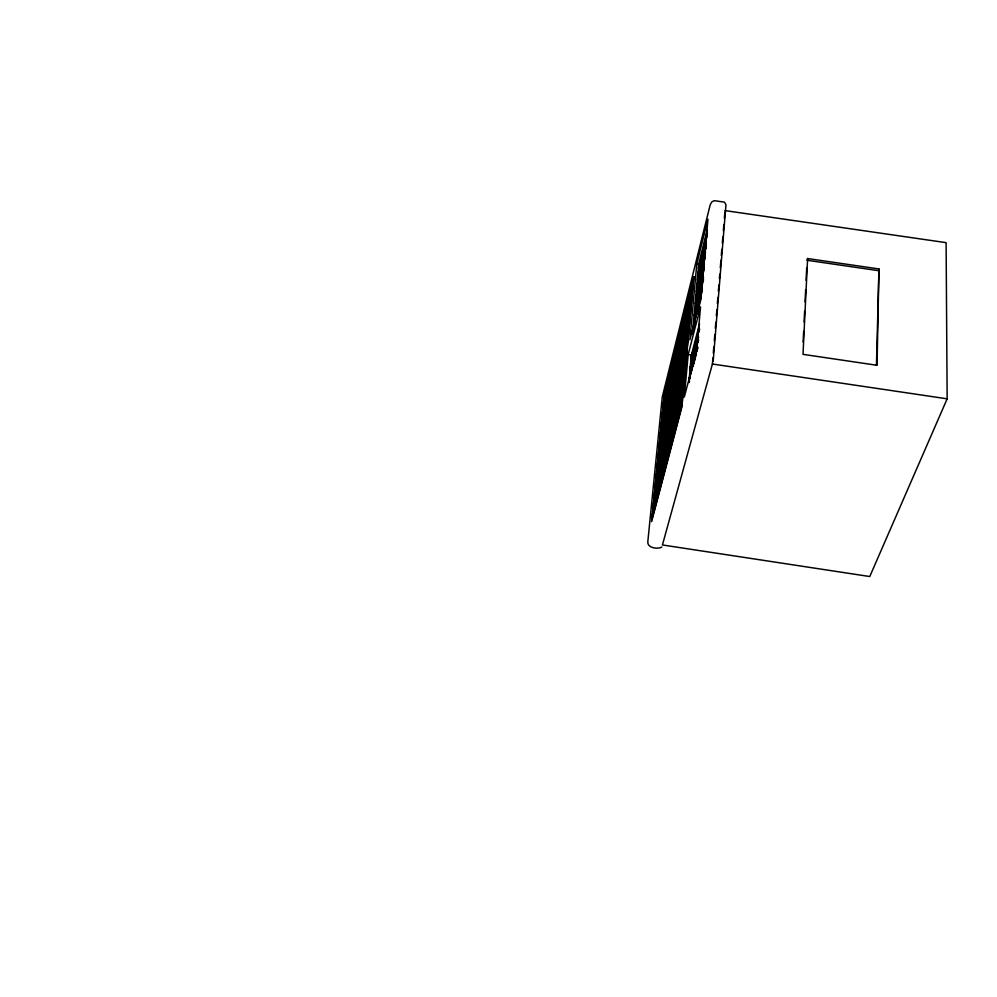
<?xml version="1.0" encoding="UTF-8"?>
<svg xmlns="http://www.w3.org/2000/svg" width="997" height="997" viewBox="0 0 997 997"><rect width="100%" height="100%" fill="white"/><g stroke="black" fill="none" stroke-linecap="round" stroke-linejoin="round"><path stroke-width="1.5" d="M690.647 372.928L690.497 373.563M691.395 358.957L691.233 361.176M697.825 334.406L697.339 336.263M697.576 336.126L697.526 335.328L696.978 341.946L697.788 334.905M699.383 329.309L698.909 332.013L699.383 330.169M698.872 330.917L699.258 330.555M692.454 362.173C691.133 365.774 693.875 362.073 690.834 361.998M690.747 372.965L690.41 374.673M697.264 347.878L697.239 347.23L697.439 349.249M692.84 353.648L692.043 353.723L692.79 353.835L692.653 355.406C690.211 354.857 693.438 356.652 692.603 354.558L691.806 355.231L692.691 355.231L693.077 352.726L692.329 352.614L691.906 355.306M692.117 363.98L691.644 362.771M691.519 356.752L691.806 354.645L692.554 354.82L691.955 357.699M696.841 350.757L697.09 350.907M691.282 360.403L691.27 361.25L691.519 359.543L692.254 359.581M692.952 366.447L695.221 343.043M691.968 360.191L691.332 360.104C691.444 362.509 690.896 358.035 692.466 359.219M698.261 341.198L698.149 342.494M692.068 363.868L692.429 362.497L690.821 362.16L691.955 360.902M876.45 365.413L878.955 268.941L807.607 258.547L807.059 260.267L878.345 270.648M878.955 268.941L877.048 365.288L803.009 354.346L807.607 258.547M699.071 331.116L699.396 328.86M690.373 366.933C692.304 367.332 690.859 364.615 691.095 368.105C686.472 373.701 694.722 364.603 690.236 367.756L691.133 367.606M690.186 374.997L689.6 377.813L689.6 377.028M691.631 366.086L690.647 365.887C689.949 368.491 692.092 363.718 690.809 365.263M689.762 377.34L689.787 376.417M690.647 365.887L691.282 367.407L690.597 366.198L690.385 367.993M691.881 369.376L691.257 371.457L691.644 370.199M691.606 369.775L691.469 370.41L692.192 367.395M695.607 353.287L695.981 351.019L694.398 356.914L694.959 355.58M695.37 353.412L695.083 354.309L695.183 352.901M690.423 366.734L690.373 367.868L690.585 366.111M691.095 367.968L691.145 366.834M690.709 369.226L690.958 367.768M803.121 342.121L803.644 331.316M804.093 322.043L804.604 311.238M805.053 301.966L805.651 289.604M806.099 280.344L806.685 267.981M689.363 378.013L689.201 379.234L689.426 378.548M689.986 369.114L690.236 368.043L691.046 368.292M692.105 357.512L692.117 358.023M691.519 359.369L692.404 359.456C692.342 356.103 693.688 357.749 691.868 358.135M689.65 378.312L689.974 375.632M691.407 370.722L691.457 370.186M695.918 354.795L697.028 344.015L694.573 353.262M690.236 367.756L690.061 368.666M692.192 357.088L691.37 356.889L691.943 355.119M690.684 365.525L691.357 363.195M693.002 364.129L692.803 365.126M697.626 335.665L697.875 334.917M698.473 331.615L698.411 330.879L695.208 343.379C691.619 367.519 698.386 339.703 697.177 335.877M698.336 341.273L698.411 340.151M724.993 210.591L946.103 242.657L947.15 398.825L869.77 576.54L662.432 544.96L712.406 364.017L712.917 357.811M713.291 353.162L713.802 346.968M714.313 340.775L714.824 334.568M715.323 328.374L715.834 322.168M716.345 315.974L716.855 309.78M717.366 303.574L717.877 297.38M718.376 291.174L718.887 284.98M719.398 278.786L719.784 274.138M720.283 267.931L720.918 260.18M721.305 255.531L721.816 249.337M722.327 243.143L722.837 236.937M723.336 230.743L723.847 224.537M724.358 218.343L724.869 212.149M713.191 361.076L725.966 204.796L724.47 202.129L714.226 200.671L711.796 201.893L710.2 204.846L662.27 396.98L647.826 541.658C647.028 548.063 657.908 549.484 661.834 547.029M698.399 337.509C697.576 341.273 698.71 335.864 698.236 338.108M699.171 329.932L699.109 330.568L699.433 328.773M692.292 356.153L691.395 356.203L691.644 355.268M691.208 364.84L691.793 364.615L691.681 365.899L690.909 365.986M691.943 361.051L692.279 358.97M691.656 362.995L691.93 364.952L690.921 364.865L691.793 364.615M691.881 368.853L691.582 370.535L692.404 367.282M692.441 366.709L692.03 368.578M692.628 366.273L692.741 365.7M694.647 356.951L695.258 354.608M695.545 353.561L695.719 350.956L695.532 352.24M696.641 351.978L698.436 331.615M697.252 348.614L697.464 346.57L697.601 348.626M698.785 331.652L698.947 330.929M688.192 354.471L684.303 397.005L696.729 349.935L700.53 306.902L688.192 354.471L690.26 354.782M696.828 263.669L689.849 339.927L701.128 296.184L707.957 219.203L696.828 263.669L698.71 263.943L707.284 229.858M692.342 334.107L698.71 263.943M693.189 327.839L702.436 289.404M692.304 363.319L690.809 363.008L691.195 360.64L692.08 360.665M692.616 358.235L691.257 357.786L691.557 356.041L692.317 356.664L691.656 355.929M689.774 378.524L689.725 376.604M690.597 374.162L690.684 373.227L689.936 376.679L690.061 375.134M691.494 366.609L690.771 366.51L691.058 364.341L693.426 354.371L690.834 364.416M691.332 360.104L691.183 361.612M691.893 357.96L691.457 360.578M690.585 373.339L690.148 374.997M691.395 363.369L691.557 361.849M691.768 359.356L693.326 351.517M692.89 354.496L692.142 354.384L692.329 352.614M693.476 363.93L694.373 354.022M689.014 382.312L689.089 381.328M693.052 364.379L692.254 367.569M698.411 339.578L698.174 342.121L698.187 341.485M691.818 354.708L692.429 355.817L692.554 354.82M695.333 352.589L695.408 354.085M690.56 367.295L690.859 365.076M696.953 350.321L697.252 348.476M692.155 359.63L691.943 361.188L691.083 361.163M692.554 354.758L692.267 356.864L691.382 356.702M689.164 380.817L688.902 382.3L691.357 355.019L699.533 323.726M689.201 381.34L689.438 379.508M692.404 365.887L692.342 365.7M695.632 351.605L694.685 354.982M691.444 363.157L691.669 362.173L691.544 363.008M689.388 378.449L689.812 377.738M699.333 329.346L699.333 330.231M696.118 353.91L695.968 354.795M697.015 349.885L697.489 349.062M689.064 380.966L689.301 380.243M698.374 340.426L698.224 341.273M696.442 353.337L693.027 366.51M693.027 364.603L692.691 366.049M690.173 373.987L690.248 374.049M689.251 380.281L689.326 379.496M689.338 379.757L689.463 378.823M689.176 382.287L689.45 381.103M697.215 348.277L697.613 347.641M697.763 334.631L697.838 334.556M699.283 329.633L699.371 327.913M689.201 382.586L689.463 381.602M663.902 397.791L693.663 279.06M663.653 400.233L693.426 281.578M663.404 402.776L693.189 284.195M663.155 405.231L692.952 286.712M662.905 407.773L692.716 289.342M707.421 230.731L698.598 268.181L707.446 233.061M662.656 410.241L692.479 291.884M662.407 412.795L692.242 294.514M707.272 235.13L698.074 274.025L706.188 241.86M662.158 415.275L692.005 297.069M661.908 417.843L691.756 299.711M706.375 242.483L697.539 279.895L706.412 244.851M661.659 420.323L691.519 302.278M661.41 422.902L691.282 304.932M706.225 246.944L697.003 285.79L705.515 252.253M661.161 425.395L691.046 307.5M660.899 427.987L690.796 310.167M660.65 430.48L690.56 312.746M705.328 254.36L696.467 291.71L705.353 256.765M660.4 433.084L690.31 315.426M660.151 435.589L690.074 318.018M704.343 262.111L695.931 297.667L704.393 264.479M659.889 438.206L689.824 320.71M659.64 440.724L689.588 323.315M704.206 266.598L695.383 303.649L704.243 269.003M659.378 443.341L689.338 326.007M659.129 445.871L689.089 328.624M658.867 448.5L688.84 331.34M703.284 274.138L694.847 309.656L703.321 276.555M658.618 451.03L688.603 333.958M658.356 453.672L688.354 336.687M703.521 277.191L694.298 315.688L703.558 279.634M658.107 456.215L688.104 339.316M657.846 458.869L687.855 342.046M702.212 286.289L693.75 321.757L702.237 288.744M657.584 461.424L687.618 344.688M657.322 464.079L687.357 347.442M657.073 466.658L687.12 350.097M656.799 469.325L686.858 352.851M693.002 329.995L695.27 321.221M697.165 313.893L701.315 297.791M656.549 471.893L686.621 355.518M656.288 474.572L686.36 358.284M656.026 477.164L686.11 360.964M655.764 479.856L685.861 363.743M655.503 482.448L685.612 366.435M655.228 485.153L685.35 369.226M654.979 487.757L685.101 371.918M654.705 490.462L684.852 374.722M654.443 493.079L684.603 377.439M654.182 495.796L684.341 380.243M653.92 498.425L684.092 382.973M653.646 501.155L683.83 385.802M653.384 503.797L683.581 388.531M691.195 360.64L692.043 360.827M653.11 506.538L683.319 391.372M690.809 363.008L692.367 363.107M691.519 360.303L693.7 350.097M697.053 340.326L697.252 338.793M652.848 509.18L683.057 394.114M698.486 336.65L698.386 337.971M652.574 511.935L682.795 396.956M690.771 366.51L691.544 366.422M652.312 514.602L682.546 399.722M691.195 364.678L691.831 364.241L691.058 364.341M652.075 516.994L682.322 402.202M695.432 352.938L694.872 356.103M694.647 356.091L695.245 353.86M651.814 519.661L682.06 404.969M693.625 363.531L695.445 356.639M690.223 367.644L690.821 368.653M690.734 369.351L689.936 369.314M692.292 352.801L693.027 352.913M695.258 353.599L694.759 355.692M692.192 354.197L692.94 354.309M691.295 357.599L692.628 357.786M691.93 358.334L692.566 358.422M691.818 358.621L692.454 358.708M691.806 358.783L692.441 358.883M691.656 358.883L692.504 359.057M691.582 359.967L692.217 360.067M691.27 360.353L692.155 360.391M712.406 364.017L947.15 398.825M690.971 361.587L691.818 361.712M690.921 361.749L691.768 361.861M692.304 366.958L691.619 369.7L692.142 368.392M690.609 367.108L691.332 367.22M690.285 367.569L691.008 367.669M692.803 353.997L692.142 354.384M691.856 354.446L691.868 355.443M690.186 371.183L692.99 359.73L690.186 371.183M693.887 276.568L681.873 406.988L651.614 521.605L664.139 395.373L693.887 276.568"/></g></svg>
